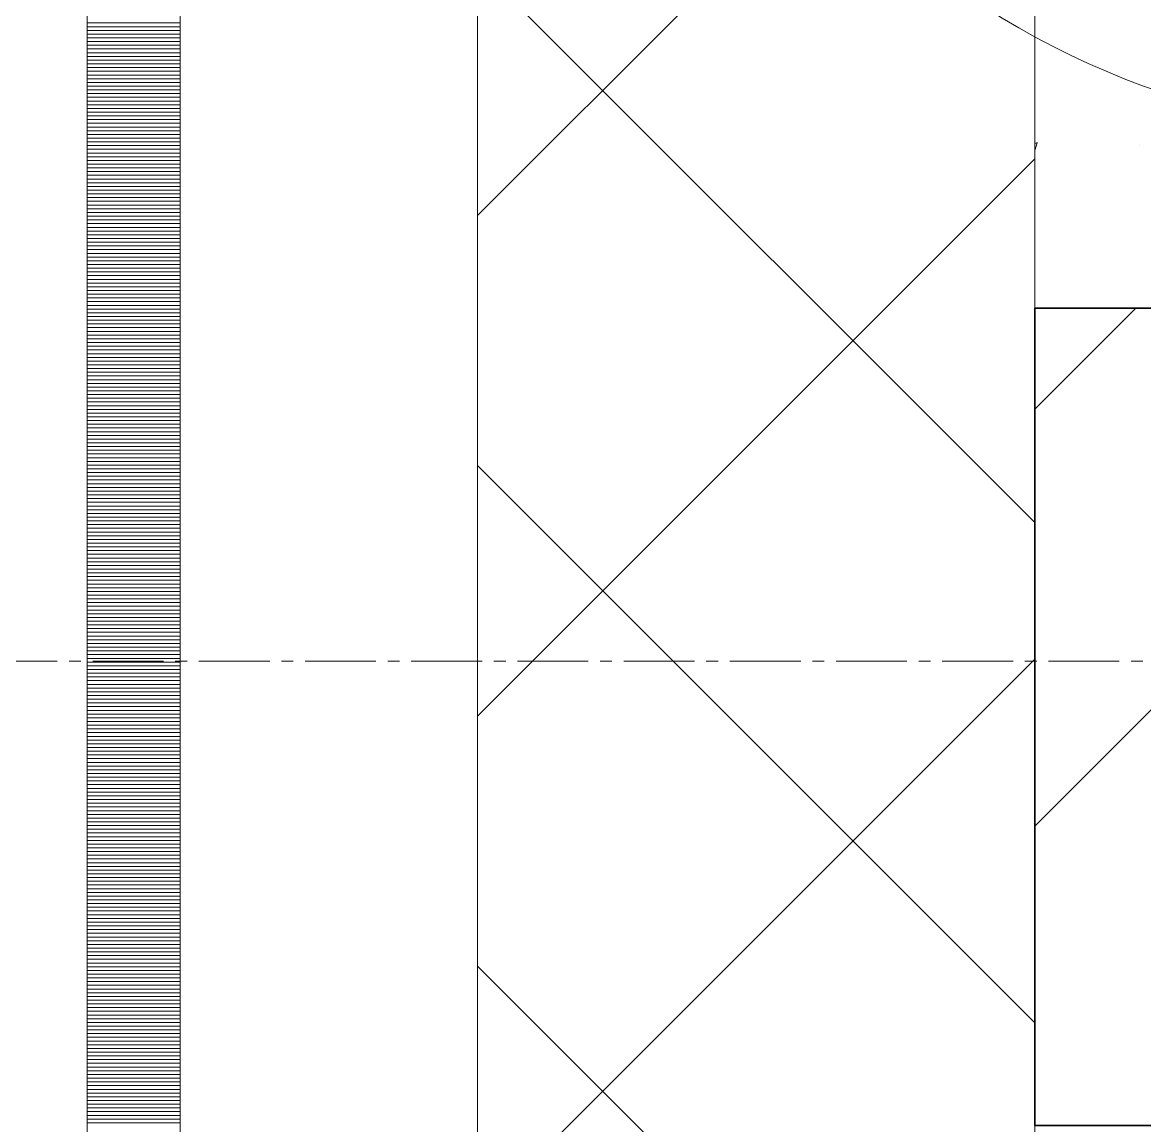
# Model space of a CAD drawing. Header units: millimetres. Extents: x 470010 to 1231400, y -134005 to 421770.
# Drawn here: x 672501.2 to 672803.1, y -29536.2 to -29239.3 of the extents above; entities that cross this region are included whole.
import ezdxf
from ezdxf.enums import TextEntityAlignment as Align

# ---------------------------------------------------------------- set-up
doc = ezdxf.new("R2010")
doc.units = ezdxf.units.MM
doc.linetypes.add('CENTER2', pattern=[28.575, 19.05, -3.175, 3.175, -3.175])
doc.linetypes.add('DASHED', pattern=[19.05, 12.7, -6.35])
doc.layers.get('Defpoints').update_dxf_attribs({"color": 140})
doc.layers.add('АР_Делит', color=120, linetype='Continuous', lineweight=0, plot=False)
for name, color, linetype, lineweight in [('АР_Стены ЖБ', 7, 'Continuous', 35), ('АР_Стены ПЕНОблок', 52, 'Continuous', 20), ('АР_Тонкая', 254, 'Continuous', 5), ('АР_Утеплитель', 31, 'Continuous', 0), ('АР_Штриховка', 8, 'Continuous', 0)]:
    doc.layers.add(name, color=color, linetype=linetype, lineweight=lineweight)
doc.layers.add('РД_Оси_100', color=7, linetype='Continuous', lineweight=0, true_color=0x525252)
doc.styles.add('style1', font='ARIALN.TTF')

# ---------------------------------------------------------------- blocks, each defined once
blk = doc.blocks.new('СОШ_2200_АР_ОСИ_М100_28.05.24')
at = {"layer": 'АР_Делит', "color": 251, "linetype": 'DASHED', "true_color": 0x636466}
blk.add_lwpolyline([(114955, 135155), (114955, -355), (93595.036, -355), (93595.036, 13855), (94145, 13855), (94145, 68320), (66055, 68320), (66055, 13857.73), (83455, 13857.73), (83455, -355), (45245, -355), (45245, 13145), (44695, 13145), (44695, 26755), (45245, 26755), (45245, 68320), (20455, 68320), (20455, 26755), (27955, 26755), (27955, 13145), (-355, 13145), (-355, 100855)], dxfattribs=at)
at = {"layer": 'РД_Оси_100', "color": 251, "linetype": 'CENTER2', "true_color": 0x636466}
blk.add_lwpolyline([(29555, 64200), (-5454.958, 64200), (-5954.958, 64350)], dxfattribs=at)
blk = doc.blocks.new('A$C9108343f')
at = {"layer": 'АР_Делит', "color": 18, "true_color": 0x000000}
blk.add_circle((7158.34, 71313.08), 216.34, dxfattribs=at)
at = {"layer": 'АР_Стены ЖБ', "color": 18, "linetype": 'Continuous', "lineweight": 35, "true_color": 0x000000}
for p, q in [((7054.96, 71050), (7054.96, 70830)), ((19660.01, 71050), (7054.96, 71050))]:
    blk.add_line(p, q, dxfattribs=at)
at = {"layer": 'АР_Стены ПЕНОблок', "color": 18, "linetype": 'Continuous', "lineweight": 20, "true_color": 0x000000}
blk.add_line((7054.96, 97555), (7054.96, 21355), dxfattribs=at)
at = {"layer": 'АР_Тонкая', "color": 18, "linetype": 'Continuous', "lineweight": 5, "true_color": 0x000000}
for p, q in [((6799.96, 97555), (6799.96, 21355)), ((6824.96, 97555), (6824.96, 21355)), ((6824.96, 21355), (6824.96, 97555)), ((6904.96, 21355), (6904.96, 97555))]:
    blk.add_line(p, q, dxfattribs=at)
at = {"layer": 'АР_Утеплитель', "color": 18, "linetype": 'Continuous', "lineweight": 0, "true_color": 0x000000}
for p, q in [((6904.96, 97555), (6904.96, 21355)), ((7054.96, 21355), (7054.96, 97555))]:
    blk.add_line(p, q, dxfattribs=at)
at = {"layer": 'АР_Штриховка', "color": 18, "linetype": 'Continuous', "lineweight": 0, "true_color": 0x000000}
for p, q in [((6904.96, 71074.91), (7054.96, 71224.91)), ((7054.96, 70992.34), (6904.96, 71142.34)), ((6799.96, 71126.75), (6824.96, 71126.75)), ((6799.96, 71125.75), (6824.96, 71125.75)), ((6799.96, 71124.75), (6824.96, 71124.75)), ((6799.96, 71123.75), (6824.96, 71123.75)), ((6799.96, 71122.75), (6824.96, 71122.75)), ((6799.96, 71121.75), (6824.96, 71121.75)), ((6799.96, 71120.75), (6824.96, 71120.75)), ((6799.96, 71119.75), (6824.96, 71119.75)), ((6799.96, 71118.75), (6824.96, 71118.75)), ((6799.96, 71117.75), (6824.96, 71117.75)), ((6799.96, 71116.75), (6824.96, 71116.75)), ((6799.96, 71115.75), (6824.96, 71115.75)), ((6799.96, 71114.75), (6824.96, 71114.75)), ((6799.96, 71113.75), (6824.96, 71113.75)), ((6799.96, 71112.75), (6824.96, 71112.75)), ((6799.96, 71111.75), (6824.96, 71111.75)), ((6799.96, 71110.75), (6824.96, 71110.75)), ((6799.96, 71109.75), (6824.96, 71109.75)), ((6799.96, 71108.75), (6824.96, 71108.75)), ((6799.96, 71107.75), (6824.96, 71107.75)), ((6799.96, 71106.75), (6824.96, 71106.75)), ((6799.96, 71105.75), (6824.96, 71105.75)), ((6799.96, 71104.75), (6824.96, 71104.75)), ((6799.96, 71103.75), (6824.96, 71103.75)), ((6799.96, 71102.75), (6824.96, 71102.75)), ((6799.96, 71101.75), (6824.96, 71101.75)), ((6799.96, 71100.75), (6824.96, 71100.75)), ((6799.96, 71099.75), (6824.96, 71099.75)), ((6799.96, 71098.75), (6824.96, 71098.75)), ((6799.96, 71097.75), (6824.96, 71097.75)), ((6799.96, 71096.75), (6824.96, 71096.75)), ((6799.96, 71095.75), (6824.96, 71095.75)), ((6799.96, 71094.75), (6824.96, 71094.75)), ((6799.96, 71093.75), (6824.96, 71093.75)), ((6799.96, 71092.75), (6824.96, 71092.75)), ((7054.96, 71094.33), (7055.68, 71094.61)), ((7054.96, 71092.47), (7055.62, 71094.45)), ((7083.07, 71093.78), (7083.07, 71093.78)), ((6799.96, 71091.75), (6824.96, 71091.75)), ((6799.96, 71090.75), (6824.96, 71090.75)), ((6799.96, 71089.75), (6824.96, 71089.75)), ((6904.96, 70940.21), (7054.96, 71090.21)), ((6799.96, 71088.75), (6824.96, 71088.75)), ((6799.96, 71087.75), (6824.96, 71087.75)), ((6799.96, 71086.75), (6824.96, 71086.75)), ((6799.96, 71085.75), (6824.96, 71085.75)), ((6799.96, 71084.75), (6824.96, 71084.75)), ((6799.96, 71083.75), (6824.96, 71083.75)), ((6799.96, 71082.75), (6824.96, 71082.75)), ((6799.96, 71081.75), (6824.96, 71081.75)), ((6799.96, 71080.75), (6824.96, 71080.75)), ((6799.96, 71079.75), (6824.96, 71079.75)), ((6799.96, 71078.75), (6824.96, 71078.75)), ((6799.96, 71077.75), (6824.96, 71077.75)), ((6799.96, 71076.75), (6824.96, 71076.75)), ((6799.96, 71075.75), (6824.96, 71075.75)), ((6799.96, 71074.75), (6824.96, 71074.75)), ((6799.96, 71073.75), (6824.96, 71073.75)), ((6799.96, 71072.75), (6824.96, 71072.75)), ((6799.96, 71071.75), (6824.96, 71071.75)), ((6799.96, 71070.75), (6824.96, 71070.75)), ((6799.96, 71069.75), (6824.96, 71069.75)), ((6799.96, 71068.75), (6824.96, 71068.75)), ((6799.96, 71067.75), (6824.96, 71067.75)), ((6799.96, 71066.75), (6824.96, 71066.75)), ((6799.96, 71065.75), (6824.96, 71065.75)), ((6799.96, 71064.75), (6824.96, 71064.75)), ((6799.96, 71063.75), (6824.96, 71063.75)), ((6799.96, 71062.75), (6824.96, 71062.75)), ((6799.96, 71061.75), (6824.96, 71061.75)), ((6799.96, 71060.75), (6824.96, 71060.75)), ((6799.96, 71059.75), (6824.96, 71059.75)), ((6799.96, 71058.75), (6824.96, 71058.75)), ((6799.96, 71057.75), (6824.96, 71057.75)), ((6799.96, 71056.75), (6824.96, 71056.75)), ((6799.96, 71055.75), (6824.96, 71055.75)), ((6799.96, 71054.75), (6824.96, 71054.75)), ((6799.96, 71053.75), (6824.96, 71053.75)), ((6799.96, 71052.75), (6824.96, 71052.75)), ((6799.96, 71051.75), (6824.96, 71051.75)), ((6799.96, 71050.75), (6824.96, 71050.75)), ((6799.96, 71049.75), (6824.96, 71049.75)), ((6799.96, 71048.75), (6824.96, 71048.75)), ((6799.96, 71047.75), (6824.96, 71047.75)), ((6799.96, 71046.75), (6824.96, 71046.75)), ((6799.96, 71045.75), (6824.96, 71045.75)), ((6799.96, 71044.75), (6824.96, 71044.75)), ((6799.96, 71043.75), (6824.96, 71043.75)), ((6799.96, 71042.75), (6824.96, 71042.75)), ((6799.96, 71041.75), (6824.96, 71041.75)), ((6799.96, 71040.75), (6824.96, 71040.75)), ((6799.96, 71039.75), (6824.96, 71039.75)), ((6799.96, 71038.75), (6824.96, 71038.75)), ((6799.96, 71037.75), (6824.96, 71037.75)), ((6799.96, 71036.75), (6824.96, 71036.75)), ((6799.96, 71035.75), (6824.96, 71035.75)), ((6799.96, 71034.75), (6824.96, 71034.75)), ((6799.96, 71033.75), (6824.96, 71033.75)), ((6799.96, 71032.75), (6824.96, 71032.75)), ((6799.96, 71031.75), (6824.96, 71031.75)), ((6799.96, 71030.75), (6824.96, 71030.75)), ((6799.96, 71029.75), (6824.96, 71029.75)), ((6799.96, 71028.75), (6824.96, 71028.75)), ((6799.96, 71027.75), (6824.96, 71027.75)), ((6799.96, 71026.75), (6824.96, 71026.75)), ((6799.96, 71025.75), (6824.96, 71025.75)), ((6799.96, 71024.75), (6824.96, 71024.75)), ((6799.96, 71023.75), (6824.96, 71023.75)), ((6799.96, 71022.75), (6824.96, 71022.75)), ((6799.96, 71021.75), (6824.96, 71021.75)), ((6799.96, 71020.75), (6824.96, 71020.75)), ((6799.96, 71019.75), (6824.96, 71019.75)), ((6799.96, 71018.75), (6824.96, 71018.75)), ((6799.96, 71017.75), (6824.96, 71017.75)), ((6799.96, 71016.75), (6824.96, 71016.75)), ((6799.96, 71015.75), (6824.96, 71015.75)), ((6799.96, 71014.75), (6824.96, 71014.75)), ((6799.96, 71013.75), (6824.96, 71013.75)), ((6799.96, 71012.75), (6824.96, 71012.75)), ((6799.96, 71011.75), (6824.96, 71011.75)), ((6799.96, 71010.75), (6824.96, 71010.75)), ((6799.96, 71009.75), (6824.96, 71009.75)), ((6799.96, 71008.75), (6824.96, 71008.75)), ((6799.96, 71007.75), (6824.96, 71007.75)), ((7054.96, 70857.64), (6904.96, 71007.64)), ((6799.96, 71006.75), (6824.96, 71006.75)), ((6799.96, 71005.75), (6824.96, 71005.75)), ((6799.96, 71004.75), (6824.96, 71004.75)), ((6799.96, 71003.75), (6824.96, 71003.75)), ((6799.96, 71002.75), (6824.96, 71002.75)), ((6799.96, 71001.75), (6824.96, 71001.75)), ((6799.96, 71000.75), (6824.96, 71000.75)), ((6799.96, 70999.75), (6824.96, 70999.75)), ((6799.96, 70998.75), (6824.96, 70998.75)), ((6799.96, 70997.75), (6824.96, 70997.75)), ((6799.96, 70996.75), (6824.96, 70996.75)), ((6799.96, 70995.75), (6824.96, 70995.75)), ((6799.96, 70994.75), (6824.96, 70994.75)), ((6799.96, 70993.75), (6824.96, 70993.75)), ((6799.96, 70992.75), (6824.96, 70992.75)), ((6799.96, 70991.75), (6824.96, 70991.75)), ((6799.96, 70990.75), (6824.96, 70990.75)), ((6799.96, 70989.75), (6824.96, 70989.75)), ((6799.96, 70988.75), (6824.96, 70988.75)), ((6799.96, 70987.75), (6824.96, 70987.75)), ((6799.96, 70986.75), (6824.96, 70986.75)), ((6799.96, 70985.75), (6824.96, 70985.75)), ((6799.96, 70984.75), (6824.96, 70984.75)), ((6799.96, 70983.75), (6824.96, 70983.75)), ((6799.96, 70982.75), (6824.96, 70982.75)), ((6799.96, 70981.75), (6824.96, 70981.75)), ((6799.96, 70980.75), (6824.96, 70980.75)), ((6799.96, 70979.75), (6824.96, 70979.75)), ((6799.96, 70978.75), (6824.96, 70978.75)), ((6799.96, 70977.75), (6824.96, 70977.75)), ((6799.96, 70976.75), (6824.96, 70976.75)), ((6799.96, 70975.75), (6824.96, 70975.75)), ((6799.96, 70974.75), (6824.96, 70974.75)), ((6799.96, 70973.75), (6824.96, 70973.75)), ((6799.96, 70972.75), (6824.96, 70972.75)), ((6799.96, 70971.75), (6824.96, 70971.75)), ((6799.96, 70970.75), (6824.96, 70970.75)), ((6799.96, 70969.75), (6824.96, 70969.75)), ((6799.96, 70968.75), (6824.96, 70968.75)), ((6799.96, 70967.75), (6824.96, 70967.75)), ((6799.96, 70966.75), (6824.96, 70966.75)), ((6799.96, 70965.75), (6824.96, 70965.75)), ((6799.96, 70964.75), (6824.96, 70964.75)), ((6799.96, 70963.75), (6824.96, 70963.75)), ((6799.96, 70962.75), (6824.96, 70962.75)), ((6799.96, 70961.75), (6824.96, 70961.75)), ((6799.96, 70960.75), (6824.96, 70960.75)), ((6799.96, 70959.75), (6824.96, 70959.75)), ((6799.96, 70958.75), (6824.96, 70958.75)), ((6799.96, 70957.75), (6824.96, 70957.75)), ((6799.96, 70956.75), (6824.96, 70956.75)), ((6799.96, 70955.75), (6824.96, 70955.75)), ((6799.96, 70954.75), (6824.96, 70954.75)), ((6799.96, 70953.75), (6824.96, 70953.75)), ((6904.96, 70805.5), (7054.96, 70955.5)), ((6799.96, 70952.75), (6824.96, 70952.75)), ((6799.96, 70951.75), (6824.96, 70951.75)), ((6799.96, 70950.75), (6824.96, 70950.75)), ((6799.96, 70949.75), (6824.96, 70949.75)), ((6799.96, 70948.75), (6824.96, 70948.75)), ((6799.96, 70947.75), (6824.96, 70947.75)), ((6799.96, 70946.75), (6824.96, 70946.75)), ((6799.96, 70945.75), (6824.96, 70945.75)), ((6799.96, 70944.75), (6824.96, 70944.75)), ((6799.96, 70943.75), (6824.96, 70943.75)), ((6799.96, 70942.75), (6824.96, 70942.75)), ((6799.96, 70941.75), (6824.96, 70941.75)), ((6799.96, 70940.75), (6824.96, 70940.75)), ((6799.96, 70939.75), (6824.96, 70939.75)), ((6799.96, 70938.75), (6824.96, 70938.75)), ((6799.96, 70937.75), (6824.96, 70937.75)), ((6799.96, 70936.75), (6824.96, 70936.75)), ((6799.96, 70935.75), (6824.96, 70935.75)), ((6799.96, 70934.75), (6824.96, 70934.75)), ((6799.96, 70933.75), (6824.96, 70933.75)), ((6799.96, 70932.75), (6824.96, 70932.75)), ((6799.96, 70931.75), (6824.96, 70931.75)), ((6799.96, 70930.75), (6824.96, 70930.75)), ((6799.96, 70929.75), (6824.96, 70929.75)), ((6799.96, 70928.75), (6824.96, 70928.75)), ((6799.96, 70927.75), (6824.96, 70927.75)), ((6799.96, 70926.75), (6824.96, 70926.75)), ((6799.96, 70925.75), (6824.96, 70925.75)), ((6799.96, 70924.75), (6824.96, 70924.75)), ((6799.96, 70923.75), (6824.96, 70923.75)), ((6799.96, 70922.75), (6824.96, 70922.75)), ((6799.96, 70921.75), (6824.96, 70921.75)), ((6799.96, 70920.75), (6824.96, 70920.75)), ((6799.96, 70919.75), (6824.96, 70919.75)), ((6799.96, 70918.75), (6824.96, 70918.75)), ((6799.96, 70917.75), (6824.96, 70917.75)), ((6799.96, 70916.75), (6824.96, 70916.75)), ((6799.96, 70915.75), (6824.96, 70915.75)), ((6799.96, 70914.75), (6824.96, 70914.75)), ((6799.96, 70913.75), (6824.96, 70913.75)), ((6799.96, 70912.75), (6824.96, 70912.75)), ((6799.96, 70911.75), (6824.96, 70911.75)), ((6799.96, 70910.75), (6824.96, 70910.75)), ((6799.96, 70909.75), (6824.96, 70909.75)), ((6799.96, 70908.75), (6824.96, 70908.75)), ((6799.96, 70907.75), (6824.96, 70907.75)), ((6799.96, 70906.75), (6824.96, 70906.75)), ((6799.96, 70905.75), (6824.96, 70905.75)), ((6799.96, 70904.75), (6824.96, 70904.75)), ((6799.96, 70903.75), (6824.96, 70903.75)), ((6799.96, 70902.75), (6824.96, 70902.75)), ((6799.96, 70901.75), (6824.96, 70901.75)), ((6799.96, 70900.75), (6824.96, 70900.75)), ((6799.96, 70899.75), (6824.96, 70899.75)), ((6799.96, 70898.75), (6824.96, 70898.75)), ((6799.96, 70897.75), (6824.96, 70897.75)), ((6799.96, 70896.75), (6824.96, 70896.75)), ((6799.96, 70895.75), (6824.96, 70895.75)), ((6799.96, 70894.75), (6824.96, 70894.75)), ((6799.96, 70893.75), (6824.96, 70893.75)), ((6799.96, 70892.75), (6824.96, 70892.75)), ((6799.96, 70891.75), (6824.96, 70891.75)), ((6799.96, 70890.75), (6824.96, 70890.75)), ((6799.96, 70889.75), (6824.96, 70889.75)), ((6799.96, 70888.75), (6824.96, 70888.75)), ((6799.96, 70887.75), (6824.96, 70887.75)), ((6799.96, 70886.75), (6824.96, 70886.75)), ((6799.96, 70885.75), (6824.96, 70885.75)), ((6799.96, 70884.75), (6824.96, 70884.75)), ((6799.96, 70883.75), (6824.96, 70883.75)), ((6799.96, 70882.75), (6824.96, 70882.75)), ((6799.96, 70881.75), (6824.96, 70881.75)), ((6799.96, 70880.75), (6824.96, 70880.75)), ((6799.96, 70879.75), (6824.96, 70879.75)), ((6799.96, 70878.75), (6824.96, 70878.75)), ((6799.96, 70877.75), (6824.96, 70877.75)), ((6799.96, 70876.75), (6824.96, 70876.75)), ((6799.96, 70875.75), (6824.96, 70875.75)), ((6799.96, 70874.75), (6824.96, 70874.75)), ((6799.96, 70873.75), (6824.96, 70873.75)), ((6799.96, 70872.75), (6824.96, 70872.75)), ((6799.96, 70871.75), (6824.96, 70871.75)), ((7054.96, 70722.94), (6904.96, 70872.94)), ((6799.96, 70870.75), (6824.96, 70870.75)), ((6799.96, 70869.75), (6824.96, 70869.75)), ((6799.96, 70868.75), (6824.96, 70868.75)), ((6799.96, 70867.75), (6824.96, 70867.75)), ((6799.96, 70866.75), (6824.96, 70866.75)), ((6799.96, 70865.75), (6824.96, 70865.75)), ((6799.96, 70864.75), (6824.96, 70864.75)), ((6799.96, 70863.75), (6824.96, 70863.75)), ((6799.96, 70862.75), (6824.96, 70862.75)), ((6799.96, 70861.75), (6824.96, 70861.75)), ((6799.96, 70860.75), (6824.96, 70860.75)), ((6799.96, 70859.75), (6824.96, 70859.75)), ((6799.96, 70858.75), (6824.96, 70858.75)), ((6799.96, 70857.75), (6824.96, 70857.75)), ((6799.96, 70856.75), (6824.96, 70856.75)), ((6799.96, 70855.75), (6824.96, 70855.75)), ((6799.96, 70854.75), (6824.96, 70854.75)), ((6799.96, 70853.75), (6824.96, 70853.75)), ((6799.96, 70852.75), (6824.96, 70852.75)), ((6799.96, 70851.75), (6824.96, 70851.75)), ((6799.96, 70850.75), (6824.96, 70850.75)), ((6799.96, 70849.75), (6824.96, 70849.75)), ((6799.96, 70848.75), (6824.96, 70848.75)), ((6799.96, 70847.75), (6824.96, 70847.75)), ((6799.96, 70846.75), (6824.96, 70846.75)), ((6799.96, 70845.75), (6824.96, 70845.75)), ((6799.96, 70844.75), (6824.96, 70844.75)), ((6799.96, 70843.75), (6824.96, 70843.75)), ((6799.96, 70842.75), (6824.96, 70842.75)), ((6799.96, 70841.75), (6824.96, 70841.75)), ((6799.96, 70840.75), (6824.96, 70840.75)), ((6799.96, 70839.75), (6824.96, 70839.75)), ((6799.96, 70838.75), (6824.96, 70838.75)), ((6799.96, 70837.75), (6824.96, 70837.75)), ((6799.96, 70836.75), (6824.96, 70836.75)), ((6799.96, 70835.75), (6824.96, 70835.75)), ((6799.96, 70834.75), (6824.96, 70834.75)), ((6799.96, 70833.75), (6824.96, 70833.75)), ((6799.96, 70832.75), (6824.96, 70832.75)), ((6799.96, 70831.75), (6824.96, 70831.75)), ((6799.96, 70830.75), (6824.96, 70830.75))]:
    blk.add_line(p, q, dxfattribs=at)
at = {"layer": 'АР_Штриховка', "color": 18, "linetype": 'Continuous', "lineweight": 5, "true_color": 0x000000}
for p, q in [((7054.96, 70910.6), (7194.36, 71050)), ((7054.96, 71022.85), (7082.1, 71050))]:
    blk.add_line(p, q, dxfattribs=at)
at = {"layer": 'РД_Оси_100'}
blk.add_blockref('СОШ_2200_АР_ОСИ_М100_28.05.24', (7154.96, 6755), dxfattribs=at)
at = {"layer": 'Defpoints', "color": 18, "true_color": 0x000000, "style": 'style1'}
for p in [(143949.34, 316089.12), (143974.98, 281639.5), (143890.4, 273244.71), (143839.99, 264276.81), (143967.75, 254892.38), (12251.96, 104178.14), (12382.58, 96023.14)]:
    blk.add_attdef('АР-ПОМЕЩЕНИЕ:НАИМЕНОВАНИЕ', text='', height=100, dxfattribs=at).set_placement(p, align=Align.MIDDLE)
at = {"layer": 'Defpoints', "color": 18, "true_color": 0x000000, "style": 'style1', "flags": 8}
for p in [(143951.3, 279099.09), (143848.34, 269251.11), (143875.33, 260094.25), (144049.74, 250824.7), (163419.28, 238153.36), (155897.46, 237965.97), (183037.2, 237965.97), (143342.94, 237876.19)]:
    blk.add_attdef('АР-ПОМЕЩЕНИЕ:НАИМЕНОВАНИЕ', text='', height=100, dxfattribs=at).set_placement(p, align=Align.MIDDLE)

msp = doc.modelspace()

# ---------------------------------------------------------------- linework, layer by layer
at = {"layer": 'АР_Делит', "color": 18, "true_color": 0x000000}
msp.add_circle((672876.957, -29053.162), 216.336, dxfattribs=at)
at = {"layer": 'АР_Стены ЖБ', "color": 18, "linetype": 'Continuous', "lineweight": 35, "true_color": 0x000000}
for p, q in [((672773.57, -29316.242), (672773.57, -29536.242)), ((685378.618, -29316.242), (672773.57, -29316.242)), ((672773.57, -29536.242), (685598.618, -29536.242))]:
    msp.add_line(p, q, dxfattribs=at)
at = {"layer": 'АР_Стены ПЕНОблок', "color": 18, "linetype": 'Continuous', "lineweight": 20, "true_color": 0x000000}
msp.add_line((672773.57, -2811.242), (672773.57, -79011.242), dxfattribs=at)
at = {"layer": 'АР_Тонкая', "color": 18, "linetype": 'Continuous', "lineweight": 5, "true_color": 0x000000}
for p, q in [((672518.57, -2811.242), (672518.57, -79011.242)), ((672543.57, -2811.242), (672543.57, -79011.242)), ((672543.57, -79011.242), (672543.57, -2811.242)), ((672623.57, -79011.242), (672623.57, -2811.242))]:
    msp.add_line(p, q, dxfattribs=at)
at = {"layer": 'АР_Утеплитель', "color": 18, "linetype": 'Continuous', "lineweight": 0, "true_color": 0x000000}
for p, q in [((672623.57, -2811.242), (672623.57, -79011.242)), ((672773.57, -79011.242), (672773.57, -2811.242))]:
    msp.add_line(p, q, dxfattribs=at)
at = {"layer": 'АР_Штриховка', "color": 18, "linetype": 'Continuous', "lineweight": 0, "true_color": 0x000000}
for p, q in [((672623.57, -29291.332), (672773.57, -29141.332)), ((672773.57, -29373.899), (672623.57, -29223.899)), ((672518.57, -29239.492), (672543.57, -29239.492)), ((672518.57, -29240.492), (672543.57, -29240.492)), ((672518.57, -29241.492), (672543.57, -29241.492)), ((672518.57, -29242.492), (672543.57, -29242.492)), ((672518.57, -29243.492), (672543.57, -29243.492)), ((672518.57, -29244.492), (672543.57, -29244.492)), ((672518.57, -29245.492), (672543.57, -29245.492)), ((672518.57, -29246.492), (672543.57, -29246.492)), ((672518.57, -29247.492), (672543.57, -29247.492)), ((672518.57, -29248.492), (672543.57, -29248.492)), ((672518.57, -29249.492), (672543.57, -29249.492)), ((672518.57, -29250.492), (672543.57, -29250.492)), ((672518.57, -29251.492), (672543.57, -29251.492)), ((672518.57, -29252.492), (672543.57, -29252.492)), ((672518.57, -29253.492), (672543.57, -29253.492)), ((672518.57, -29254.492), (672543.57, -29254.492)), ((672518.57, -29255.492), (672543.57, -29255.492)), ((672518.57, -29256.492), (672543.57, -29256.492)), ((672518.57, -29257.492), (672543.57, -29257.492)), ((672518.57, -29258.492), (672543.57, -29258.492)), ((672518.57, -29259.492), (672543.57, -29259.492)), ((672518.57, -29260.492), (672543.57, -29260.492)), ((672518.57, -29261.492), (672543.57, -29261.492)), ((672518.57, -29262.492), (672543.57, -29262.492)), ((672518.57, -29263.492), (672543.57, -29263.492)), ((672518.57, -29264.492), (672543.57, -29264.492)), ((672518.57, -29265.492), (672543.57, -29265.492)), ((672518.57, -29266.492), (672543.57, -29266.492)), ((672518.57, -29267.492), (672543.57, -29267.492)), ((672518.57, -29268.492), (672543.57, -29268.492)), ((672518.57, -29269.492), (672543.57, -29269.492)), ((672518.57, -29270.492), (672543.57, -29270.492)), ((672518.57, -29271.492), (672543.57, -29271.492)), ((672773.57, -29271.908), (672774.29, -29271.632)), ((672773.57, -29273.773), (672774.236, -29271.787)), ((672518.57, -29272.492), (672543.57, -29272.492)), ((672518.57, -29273.492), (672543.57, -29273.492)), ((672518.57, -29274.492), (672543.57, -29274.492)), ((672518.57, -29275.492), (672543.57, -29275.492)), ((672518.57, -29276.492), (672543.57, -29276.492)), ((672518.57, -29277.492), (672543.57, -29277.492)), ((672623.57, -29426.036), (672773.57, -29276.036)), ((672518.57, -29278.492), (672543.57, -29278.492)), ((672518.57, -29279.492), (672543.57, -29279.492)), ((672518.57, -29280.492), (672543.57, -29280.492)), ((672518.57, -29281.492), (672543.57, -29281.492)), ((672518.57, -29282.492), (672543.57, -29282.492)), ((672518.57, -29283.492), (672543.57, -29283.492)), ((672518.57, -29284.492), (672543.57, -29284.492)), ((672518.57, -29285.492), (672543.57, -29285.492)), ((672518.57, -29286.492), (672543.57, -29286.492)), ((672518.57, -29287.492), (672543.57, -29287.492)), ((672518.57, -29288.492), (672543.57, -29288.492)), ((672518.57, -29289.492), (672543.57, -29289.492)), ((672518.57, -29290.492), (672543.57, -29290.492)), ((672518.57, -29291.492), (672543.57, -29291.492)), ((672518.57, -29292.492), (672543.57, -29292.492)), ((672518.57, -29293.492), (672543.57, -29293.492)), ((672518.57, -29294.492), (672543.57, -29294.492)), ((672518.57, -29295.492), (672543.57, -29295.492)), ((672518.57, -29296.492), (672543.57, -29296.492)), ((672518.57, -29297.492), (672543.57, -29297.492)), ((672518.57, -29298.492), (672543.57, -29298.492)), ((672518.57, -29299.492), (672543.57, -29299.492)), ((672518.57, -29300.492), (672543.57, -29300.492)), ((672518.57, -29301.492), (672543.57, -29301.492)), ((672518.57, -29302.492), (672543.57, -29302.492)), ((672518.57, -29303.492), (672543.57, -29303.492)), ((672518.57, -29304.492), (672543.57, -29304.492)), ((672518.57, -29305.492), (672543.57, -29305.492)), ((672518.57, -29306.492), (672543.57, -29306.492)), ((672518.57, -29307.492), (672543.57, -29307.492)), ((672518.57, -29308.492), (672543.57, -29308.492)), ((672518.57, -29309.492), (672543.57, -29309.492)), ((672518.57, -29310.492), (672543.57, -29310.492)), ((672518.57, -29311.492), (672543.57, -29311.492)), ((672518.57, -29312.492), (672543.57, -29312.492)), ((672518.57, -29313.492), (672543.57, -29313.492)), ((672518.57, -29314.492), (672543.57, -29314.492)), ((672518.57, -29315.492), (672543.57, -29315.492)), ((672518.57, -29316.492), (672543.57, -29316.492)), ((672518.57, -29317.492), (672543.57, -29317.492)), ((672518.57, -29318.492), (672543.57, -29318.492)), ((672518.57, -29319.492), (672543.57, -29319.492)), ((672518.57, -29320.492), (672543.57, -29320.492)), ((672518.57, -29321.492), (672543.57, -29321.492)), ((672518.57, -29322.492), (672543.57, -29322.492)), ((672518.57, -29323.492), (672543.57, -29323.492)), ((672518.57, -29324.492), (672543.57, -29324.492)), ((672518.57, -29325.492), (672543.57, -29325.492)), ((672518.57, -29326.492), (672543.57, -29326.492)), ((672518.57, -29327.492), (672543.57, -29327.492)), ((672518.57, -29328.492), (672543.57, -29328.492)), ((672518.57, -29329.492), (672543.57, -29329.492)), ((672518.57, -29330.492), (672543.57, -29330.492)), ((672518.57, -29331.492), (672543.57, -29331.492)), ((672518.57, -29332.492), (672543.57, -29332.492)), ((672518.57, -29333.492), (672543.57, -29333.492)), ((672518.57, -29334.492), (672543.57, -29334.492)), ((672518.57, -29335.492), (672543.57, -29335.492)), ((672518.57, -29336.492), (672543.57, -29336.492)), ((672518.57, -29337.492), (672543.57, -29337.492)), ((672518.57, -29338.492), (672543.57, -29338.492)), ((672518.57, -29339.492), (672543.57, -29339.492)), ((672518.57, -29340.492), (672543.57, -29340.492)), ((672518.57, -29341.492), (672543.57, -29341.492)), ((672518.57, -29342.492), (672543.57, -29342.492)), ((672518.57, -29343.492), (672543.57, -29343.492)), ((672518.57, -29344.492), (672543.57, -29344.492)), ((672518.57, -29345.492), (672543.57, -29345.492)), ((672518.57, -29346.492), (672543.57, -29346.492)), ((672518.57, -29347.492), (672543.57, -29347.492)), ((672518.57, -29348.492), (672543.57, -29348.492)), ((672518.57, -29349.492), (672543.57, -29349.492)), ((672518.57, -29350.492), (672543.57, -29350.492)), ((672518.57, -29351.492), (672543.57, -29351.492)), ((672518.57, -29352.492), (672543.57, -29352.492)), ((672518.57, -29353.492), (672543.57, -29353.492)), ((672518.57, -29354.492), (672543.57, -29354.492)), ((672518.57, -29355.492), (672543.57, -29355.492)), ((672518.57, -29356.492), (672543.57, -29356.492)), ((672518.57, -29357.492), (672543.57, -29357.492)), ((672518.57, -29358.492), (672543.57, -29358.492)), ((672773.57, -29508.602), (672623.57, -29358.602)), ((672518.57, -29359.492), (672543.57, -29359.492)), ((672518.57, -29360.492), (672543.57, -29360.492)), ((672518.57, -29361.492), (672543.57, -29361.492)), ((672518.57, -29362.492), (672543.57, -29362.492)), ((672518.57, -29363.492), (672543.57, -29363.492)), ((672518.57, -29364.492), (672543.57, -29364.492)), ((672518.57, -29365.492), (672543.57, -29365.492)), ((672518.57, -29366.492), (672543.57, -29366.492)), ((672518.57, -29367.492), (672543.57, -29367.492)), ((672518.57, -29368.492), (672543.57, -29368.492)), ((672518.57, -29369.492), (672543.57, -29369.492)), ((672518.57, -29370.492), (672543.57, -29370.492)), ((672518.57, -29371.492), (672543.57, -29371.492)), ((672518.57, -29372.492), (672543.57, -29372.492)), ((672518.57, -29373.492), (672543.57, -29373.492)), ((672518.57, -29374.492), (672543.57, -29374.492)), ((672518.57, -29375.492), (672543.57, -29375.492)), ((672518.57, -29376.492), (672543.57, -29376.492)), ((672518.57, -29377.492), (672543.57, -29377.492)), ((672518.57, -29378.492), (672543.57, -29378.492)), ((672518.57, -29379.492), (672543.57, -29379.492)), ((672518.57, -29380.492), (672543.57, -29380.492)), ((672518.57, -29381.492), (672543.57, -29381.492)), ((672518.57, -29382.492), (672543.57, -29382.492)), ((672518.57, -29383.492), (672543.57, -29383.492)), ((672518.57, -29384.492), (672543.57, -29384.492)), ((672518.57, -29385.492), (672543.57, -29385.492)), ((672518.57, -29386.492), (672543.57, -29386.492)), ((672518.57, -29387.492), (672543.57, -29387.492)), ((672518.57, -29388.492), (672543.57, -29388.492)), ((672518.57, -29389.492), (672543.57, -29389.492)), ((672518.57, -29390.492), (672543.57, -29390.492)), ((672518.57, -29391.492), (672543.57, -29391.492)), ((672518.57, -29392.492), (672543.57, -29392.492)), ((672518.57, -29393.492), (672543.57, -29393.492)), ((672518.57, -29394.492), (672543.57, -29394.492)), ((672518.57, -29395.492), (672543.57, -29395.492)), ((672518.57, -29396.492), (672543.57, -29396.492)), ((672518.57, -29397.492), (672543.57, -29397.492)), ((672518.57, -29398.492), (672543.57, -29398.492)), ((672518.57, -29399.492), (672543.57, -29399.492)), ((672518.57, -29400.492), (672543.57, -29400.492)), ((672518.57, -29401.492), (672543.57, -29401.492)), ((672518.57, -29402.492), (672543.57, -29402.492)), ((672518.57, -29403.492), (672543.57, -29403.492)), ((672518.57, -29404.492), (672543.57, -29404.492)), ((672518.57, -29405.492), (672543.57, -29405.492)), ((672518.57, -29406.492), (672543.57, -29406.492)), ((672518.57, -29407.492), (672543.57, -29407.492)), ((672518.57, -29408.492), (672543.57, -29408.492)), ((672518.57, -29409.492), (672543.57, -29409.492)), ((672518.57, -29410.492), (672543.57, -29410.492)), ((672623.57, -29560.739), (672773.57, -29410.739)), ((672518.57, -29411.492), (672543.57, -29411.492)), ((672518.57, -29412.492), (672543.57, -29412.492)), ((672518.57, -29413.492), (672543.57, -29413.492)), ((672518.57, -29414.492), (672543.57, -29414.492)), ((672518.57, -29415.492), (672543.57, -29415.492)), ((672518.57, -29416.492), (672543.57, -29416.492)), ((672518.57, -29417.492), (672543.57, -29417.492)), ((672518.57, -29418.492), (672543.57, -29418.492)), ((672518.57, -29419.492), (672543.57, -29419.492)), ((672518.57, -29420.492), (672543.57, -29420.492)), ((672518.57, -29421.492), (672543.57, -29421.492)), ((672518.57, -29422.492), (672543.57, -29422.492)), ((672518.57, -29423.492), (672543.57, -29423.492)), ((672518.57, -29424.492), (672543.57, -29424.492)), ((672518.57, -29425.492), (672543.57, -29425.492)), ((672518.57, -29426.492), (672543.57, -29426.492)), ((672518.57, -29427.492), (672543.57, -29427.492)), ((672518.57, -29428.492), (672543.57, -29428.492)), ((672518.57, -29429.492), (672543.57, -29429.492)), ((672518.57, -29430.492), (672543.57, -29430.492)), ((672518.57, -29431.492), (672543.57, -29431.492)), ((672518.57, -29432.492), (672543.57, -29432.492)), ((672518.57, -29433.492), (672543.57, -29433.492)), ((672518.57, -29434.492), (672543.57, -29434.492)), ((672518.57, -29435.492), (672543.57, -29435.492)), ((672518.57, -29436.492), (672543.57, -29436.492)), ((672518.57, -29437.492), (672543.57, -29437.492)), ((672518.57, -29438.492), (672543.57, -29438.492)), ((672518.57, -29439.492), (672543.57, -29439.492)), ((672518.57, -29440.492), (672543.57, -29440.492)), ((672518.57, -29441.492), (672543.57, -29441.492)), ((672518.57, -29442.492), (672543.57, -29442.492)), ((672518.57, -29443.492), (672543.57, -29443.492)), ((672518.57, -29444.492), (672543.57, -29444.492)), ((672518.57, -29445.492), (672543.57, -29445.492)), ((672518.57, -29446.492), (672543.57, -29446.492)), ((672518.57, -29447.492), (672543.57, -29447.492)), ((672518.57, -29448.492), (672543.57, -29448.492)), ((672518.57, -29449.492), (672543.57, -29449.492)), ((672518.57, -29450.492), (672543.57, -29450.492)), ((672518.57, -29451.492), (672543.57, -29451.492)), ((672518.57, -29452.492), (672543.57, -29452.492)), ((672518.57, -29453.492), (672543.57, -29453.492)), ((672518.57, -29454.492), (672543.57, -29454.492)), ((672518.57, -29455.492), (672543.57, -29455.492)), ((672518.57, -29456.492), (672543.57, -29456.492)), ((672518.57, -29457.492), (672543.57, -29457.492)), ((672518.57, -29458.492), (672543.57, -29458.492)), ((672518.57, -29459.492), (672543.57, -29459.492)), ((672518.57, -29460.492), (672543.57, -29460.492)), ((672518.57, -29461.492), (672543.57, -29461.492)), ((672518.57, -29462.492), (672543.57, -29462.492)), ((672518.57, -29463.492), (672543.57, -29463.492)), ((672518.57, -29464.492), (672543.57, -29464.492)), ((672518.57, -29465.492), (672543.57, -29465.492)), ((672518.57, -29466.492), (672543.57, -29466.492)), ((672518.57, -29467.492), (672543.57, -29467.492)), ((672518.57, -29468.492), (672543.57, -29468.492)), ((672518.57, -29469.492), (672543.57, -29469.492)), ((672518.57, -29470.492), (672543.57, -29470.492)), ((672518.57, -29471.492), (672543.57, -29471.492)), ((672518.57, -29472.492), (672543.57, -29472.492)), ((672518.57, -29473.492), (672543.57, -29473.492)), ((672518.57, -29474.492), (672543.57, -29474.492)), ((672518.57, -29475.492), (672543.57, -29475.492)), ((672518.57, -29476.492), (672543.57, -29476.492)), ((672518.57, -29477.492), (672543.57, -29477.492)), ((672518.57, -29478.492), (672543.57, -29478.492)), ((672518.57, -29479.492), (672543.57, -29479.492)), ((672518.57, -29480.492), (672543.57, -29480.492)), ((672518.57, -29481.492), (672543.57, -29481.492)), ((672518.57, -29482.492), (672543.57, -29482.492)), ((672518.57, -29483.492), (672543.57, -29483.492)), ((672518.57, -29484.492), (672543.57, -29484.492)), ((672518.57, -29485.492), (672543.57, -29485.492)), ((672518.57, -29486.492), (672543.57, -29486.492)), ((672518.57, -29487.492), (672543.57, -29487.492)), ((672518.57, -29488.492), (672543.57, -29488.492)), ((672518.57, -29489.492), (672543.57, -29489.492)), ((672518.57, -29490.492), (672543.57, -29490.492)), ((672518.57, -29491.492), (672543.57, -29491.492)), ((672518.57, -29492.492), (672543.57, -29492.492)), ((672518.57, -29493.492), (672543.57, -29493.492)), ((672518.57, -29494.492), (672543.57, -29494.492)), ((672773.57, -29643.306), (672623.57, -29493.306)), ((672518.57, -29495.492), (672543.57, -29495.492)), ((672518.57, -29496.492), (672543.57, -29496.492)), ((672518.57, -29497.492), (672543.57, -29497.492)), ((672518.57, -29498.492), (672543.57, -29498.492)), ((672518.57, -29499.492), (672543.57, -29499.492)), ((672518.57, -29500.492), (672543.57, -29500.492)), ((672518.57, -29501.492), (672543.57, -29501.492)), ((672518.57, -29502.492), (672543.57, -29502.492)), ((672518.57, -29503.492), (672543.57, -29503.492)), ((672518.57, -29504.492), (672543.57, -29504.492)), ((672518.57, -29505.492), (672543.57, -29505.492)), ((672518.57, -29506.492), (672543.57, -29506.492)), ((672518.57, -29507.492), (672543.57, -29507.492)), ((672518.57, -29508.492), (672543.57, -29508.492)), ((672518.57, -29509.492), (672543.57, -29509.492)), ((672518.57, -29510.492), (672543.57, -29510.492)), ((672518.57, -29511.492), (672543.57, -29511.492)), ((672518.57, -29512.492), (672543.57, -29512.492)), ((672518.57, -29513.492), (672543.57, -29513.492)), ((672518.57, -29514.492), (672543.57, -29514.492)), ((672518.57, -29515.492), (672543.57, -29515.492)), ((672518.57, -29516.492), (672543.57, -29516.492)), ((672518.57, -29517.492), (672543.57, -29517.492)), ((672518.57, -29518.492), (672543.57, -29518.492)), ((672518.57, -29519.492), (672543.57, -29519.492)), ((672518.57, -29520.492), (672543.57, -29520.492)), ((672518.57, -29521.492), (672543.57, -29521.492)), ((672518.57, -29522.492), (672543.57, -29522.492)), ((672518.57, -29523.492), (672543.57, -29523.492)), ((672518.57, -29524.492), (672543.57, -29524.492)), ((672518.57, -29525.492), (672543.57, -29525.492)), ((672518.57, -29526.492), (672543.57, -29526.492)), ((672518.57, -29527.492), (672543.57, -29527.492)), ((672518.57, -29528.492), (672543.57, -29528.492)), ((672518.57, -29529.492), (672543.57, -29529.492)), ((672518.57, -29530.492), (672543.57, -29530.492)), ((672518.57, -29531.492), (672543.57, -29531.492)), ((672518.57, -29532.492), (672543.57, -29532.492)), ((672518.57, -29533.492), (672543.57, -29533.492)), ((672518.57, -29534.492), (672543.57, -29534.492)), ((672518.57, -29535.492), (672543.57, -29535.492))]:
    msp.add_line(p, q, dxfattribs=at)
at = {"layer": 'АР_Штриховка', "color": 18, "linetype": 'Continuous', "lineweight": 5, "true_color": 0x000000}
for p, q in [((672773.57, -29455.641), (672912.968, -29316.242)), ((672773.57, -29343.388), (672800.715, -29316.242))]:
    msp.add_line(p, q, dxfattribs=at)

# ---------------------------------------------------------------- block references
msp.add_blockref('A$C9108343f', (665718.612, -100366.242))
at = {"layer": 'РД_Оси_100'}
msp.add_blockref('СОШ_2200_АР_ОСИ_М100_28.05.24', (672873.57, -93611.242), dxfattribs=at)

doc.saveas('drawing.dxf')
